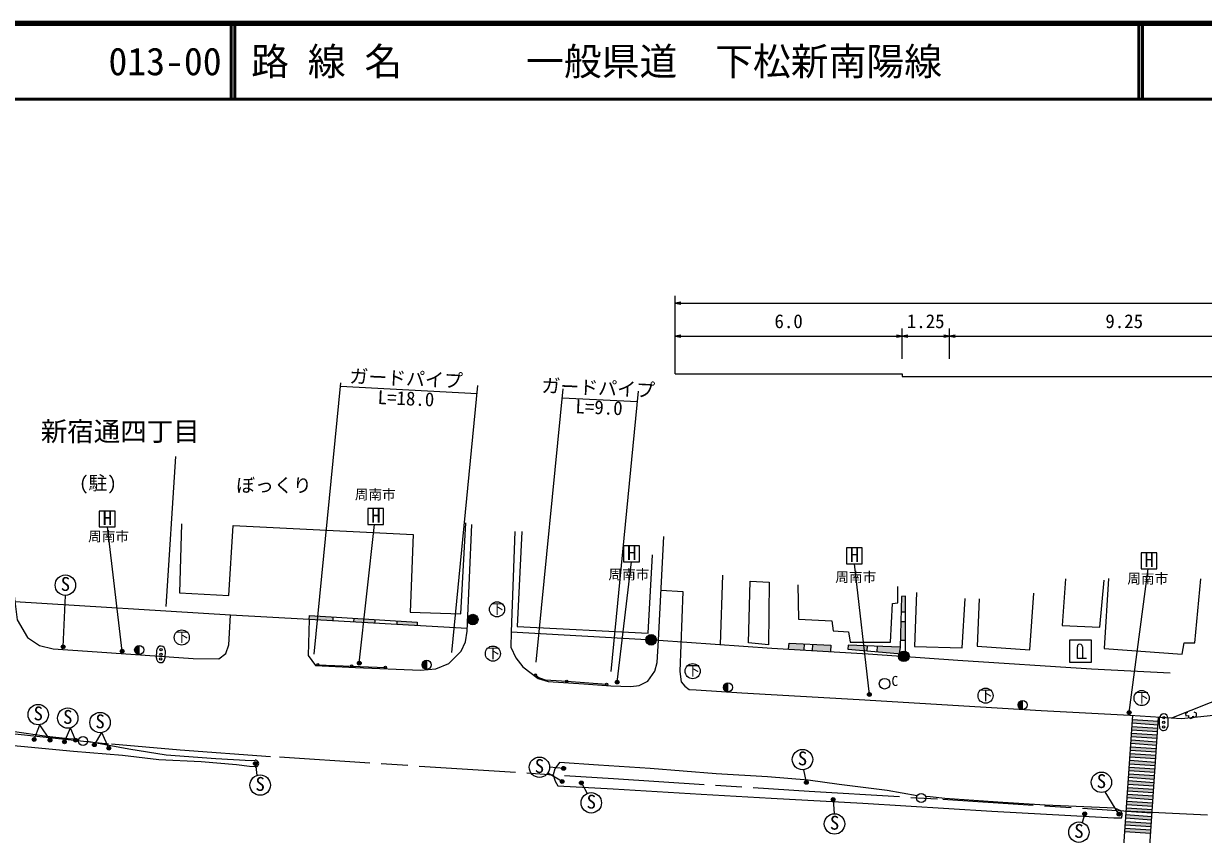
# Model space of a CAD drawing. Units: millimetres at full size, sheet at 1:1000, with parts at other scales. Extents: x 40000 to 680000, y 20000 to 380000.
# Drawn here: x 150302 to 306292, y 272760 to 380000 of the extents above; entities that cross this region are included whole.
import ezdxf
from ezdxf.enums import TextEntityAlignment as Align

# ---------------------------------------------------------------- set-up
doc = ezdxf.new("R2010")
doc.units = ezdxf.units.MM
doc.header["$LTSCALE"] = 1000
doc.linetypes.add('CHAIN', pattern=[18.5, 12, -1.5, 3.5, -1.5])
for name, color, linetype, lineweight in [('M-BGD', 7, 'Continuous', 25), ('M-BGD-EXST', 7, 'Continuous', 25), ('M-BMK', 2, 'CHAIN', 13), ('M-BMK-SRVR', 3, 'Continuous', 25), ('M-STR-HTXT', 7, 'Continuous', 13), ('M-STR-STRC', 7, 'Continuous', 25), ('M-TTL', 2, 'Continuous', 140), ('M-TTL-LINE', 7, 'Continuous', 50)]:
    doc.layers.add(name, color=color, linetype=linetype, lineweight=lineweight)
doc.layers.add('M-BMK-HTXT', color=7, linetype='Continuous')
doc.layers.add('M-TTL-TXT', color=7, linetype='Continuous')
doc.styles.add('ＭＳ ゴシック', font='')
doc.styles.get('ＭＳ ゴシック').set_extended_font_data('MS Gothic')

# ---------------------------------------------------------------- blocks, each defined once
blk = doc.blocks.new('open_arrow')
at = {"color": 0, "linetype": 'Continuous', "lineweight": -2}
blk.add_lwpolyline([(7.5, 1.25), (0, 0), (7.5, -1.25)], dxfattribs=at)

msp = doc.modelspace()

# ---------------------------------------------------------------- hatches: boundary and pattern name
at = {"layer": 'M-BGD'}
for points in [[(266900, 302211), (266900, 304274), (266367, 304235), (266316, 302211)], [(191185, 300994), (191203, 301511), (188111, 301703), (188064, 301172)], [(196699, 300678), (196783, 301166), (193974, 301340), (193921, 300837)], [(208988, 301177, 1), (210388, 301177, 1)], [(202333, 300356), (202338, 300823), (199651, 300989), (199661, 300509)], [(266900, 298465), (266900, 300911), (266282, 300911), (266220, 298465)], [(232566, 298500, 1), (233966, 298500, 1)], [(253446, 297158), (253494, 297948), (251525, 298048), (251455, 297278)], [(165585, 297751, 0.41421), (164985, 297151, 0.41421), (165585, 296551)], [(256991, 296945), (257021, 297770), (254594, 297893), (254546, 297092)], [(261777, 297049), (261834, 297704), (259310, 297811), (259291, 297267)], [(266086, 296670), (266196, 297519), (263166, 297647), (263103, 296932)], [(265985, 296309, 1), (267385, 296309, 1)], [(203599, 295791, 0.41421), (202999, 295191, 0.41421), (203599, 294591)], [(243423, 292809, 0.41421), (242823, 292209, 0.41421), (243423, 291609)], [(282395, 290488, 0.41421), (281795, 289888, 0.41421), (282395, 289288)]]:
    msp.add_hatch(color=256, dxfattribs=at).paths.add_polyline_path(points)
at = {"layer": 'M-BGD-EXST'}
for points in [[(155778, 297574, 1), (155278, 297574, 1)], [(163587, 296993, 1), (163087, 296993, 1)], [(194938, 295410, 1), (194438, 295410, 1)], [(229028, 292907, 1), (228528, 292907, 1)], [(262373, 291269, 1), (261873, 291269, 1)], [(296719, 288869, 1), (296219, 288869, 1)], [(151943, 285317, 1), (151443, 285317, 1)], [(154051, 285230, 1), (153551, 285230, 1)], [(157404, 285217, 1), (156904, 285217, 1)], [(155950, 285003, 1), (155450, 285003, 1)], [(159910, 284620, 1), (159410, 284620, 1)], [(161827, 284167, 1), (161327, 284167, 1)], [(181198, 282126, 1), (180698, 282126, 1)], [(221950, 281497, 1), (221450, 281497, 1)], [(221766, 279752, 1), (221266, 279752, 1)], [(224301, 279569, 1), (223801, 279569, 1)], [(254046, 279636, 1), (253546, 279636, 1)], [(257588, 277386, 1), (257088, 277386, 1)], [(290846, 275493, 1), (290346, 275493, 1)], [(295373, 275426, 1), (294873, 275426, 1)]]:
    msp.add_hatch(color=256, dxfattribs=at).paths.add_polyline_path(points)
at = {"layer": 'M-STR-STRC'}
for points in [[(300262, 286822), (296853, 287054), (296822, 286605), (300231, 286373)], [(300323, 287720), (296914, 287952), (296884, 287503), (300293, 287271)], [(300201, 285924), (296792, 286156), (296761, 285707), (300170, 285475)], [(300078, 284128), (296669, 284361), (296639, 283912), (300048, 283679)], [(300140, 285026), (296731, 285258), (296700, 284810), (300109, 284577)], [(299956, 282332), (296547, 282565), (296516, 282116), (299925, 281883)], [(300017, 283230), (296608, 283463), (296578, 283014), (299987, 282781)], [(299895, 281434), (296486, 281667), (296455, 281218), (299864, 280985)], [(299772, 279639), (296363, 279871), (296333, 279422), (299742, 279190)], [(299834, 280537), (296424, 280769), (296394, 280320), (299803, 280088)], [(299650, 277843), (296241, 278075), (296210, 277626), (299619, 277394)], [(299711, 278741), (296302, 278973), (296271, 278524), (299680, 278292)], [(299527, 276047), (296118, 276279), (296088, 275830), (299497, 275598)], [(299589, 276945), (296180, 277177), (296149, 276728), (299558, 276496)], [(299466, 275149), (296057, 275381), (296027, 274932), (299436, 274700)], [(299344, 273353), (295935, 273586), (295904, 273137), (299313, 272904)], [(299405, 274251), (295996, 274483), (295965, 274035), (299374, 273802)]]:
    msp.add_hatch(color=256, dxfattribs=at).paths.add_polyline_path(points)

# ---------------------------------------------------------------- linework, layer by layer
at = {"layer": 'M-BGD'}
for p, q in [((236455, 333668), (236455, 336291)), ((169139, 302910), (170432, 322755)), ((242717, 307061), (242400, 297883)), ((191203, 301511), (191185, 300994)), ((193974, 301340), (193921, 300837)), ((196783, 301166), (196699, 300678)), ((266316, 302211), (266900, 302211)), ((199651, 300989), (199661, 300509)), ((214772, 299534), (234236, 298446)), ((266282, 300911), (266900, 300911)), ((253494, 297948), (253446, 297158)), ((266220, 298465), (266900, 298465)), ((291509, 298430), (288609, 298430)), ((288609, 298430), (288609, 295530)), ((291509, 295530), (291509, 298430)), ((165585, 296551), (165585, 297751)), ((254594, 297893), (254546, 297092)), ((261834, 297704), (261777, 297049)), ((263166, 297647), (263103, 296932)), ((266196, 297519), (266086, 296670)), ((289629, 296021), (289629, 297581)), ((290285, 297581), (290285, 296021)), ((189204, 295202), (198145, 294852)), ((203599, 294591), (203599, 295791)), ((288609, 295530), (291509, 295530)), ((290836, 296021), (289629, 296021)), ((243423, 291609), (243423, 292809)), ((302139, 288170), (311715, 292023)), ((282395, 289288), (282395, 290488))]:
    msp.add_line(p, q, dxfattribs=at)
for points in [[(236455, 333668), (266455, 333668), (266455, 333322), (318955, 333322), (318955, 333668), (331955, 333668), (331955, 333323), (384455, 333323), (384455, 333668), (414455, 333668)], [(147513, 317345), (148455, 308871), (148989, 304652), (149434, 301147), (150803, 298802), (152414, 297736), (154201, 297324), (158754, 297001), (172718, 296038), (176097, 295962), (177054, 296701), (177450, 297834), (177658, 301768)], [(171165, 313848), (170899, 304691), (177455, 304343), (178008, 313622), (201805, 312423), (201420, 302159), (208129, 301936), (208792, 313959)], [(188064, 301172), (187928, 296414), (188912, 295097), (194172, 294834), (202796, 294502), (204785, 294673), (206528, 295355), (208173, 297012), (208747, 298245), (208931, 299647), (209544, 313731)], [(215251, 312805), (214772, 299534), (214729, 297540), (215391, 296103), (216299, 294904), (218337, 293378), (219660, 292973), (224388, 292672), (227925, 292390), (230584, 292310), (231674, 292440), (232824, 293020), (233765, 294341), (234075, 295480), (234236, 298446), (234973, 312146)], [(216163, 312823), (215552, 300240), (232874, 299385), (233454, 309738)], [(234593, 305082), (237473, 304890), (237055, 294323), (237257, 292932), (237747, 292356), (238280, 291947), (239212, 291882), (245278, 291484), (260757, 290587), (284851, 289129), (296543, 288538), (303407, 288086), (307644, 288540), (310464, 289922), (311715, 292023), (312167, 296809), (312658, 307444)], [(252690, 305753), (252773, 301214), (257175, 300992), (257341, 299664), (259363, 299553), (259584, 298169), (264928, 298197), (265204, 303290), (265897, 303400), (265869, 305532)], [(288080, 306582), (287639, 300408), (292602, 300188), (293172, 306399)], [(293742, 306601), (293172, 297358), (303486, 296595), (303727, 298114), (305154, 298096), (305970, 306548)], [(268354, 304734), (268108, 297629), (274402, 297441), (274794, 303966)], [(276628, 303908), (276382, 297659), (283343, 297181), (283865, 304662)], [(208945, 299977), (188064, 301172), (177658, 301768), (149134, 303510)], [(188064, 301172), (188111, 301703), (202338, 300823), (202333, 300356)], [(234236, 298446), (249250, 297410), (261974, 296645), (273808, 295801), (291481, 294680), (301880, 294134)], [(251455, 297278), (251525, 298048), (257021, 297770), (256991, 296945)], [(227385, 292609), (222110, 292999), (219298, 293163), (218335, 293498), (217980, 293832)], [(90963, 293050), (96925, 292279), (102207, 291713), (108953, 290926), (115228, 290238), (122265, 289451), (132228, 288400), (139772, 287542), (149101, 286390), (153353, 285734), (156202, 285448), (157606, 285340)], [(180938, 281685), (180162, 281764), (178468, 281973), (173788, 282351), (168174, 282645), (163372, 283210), (156915, 283745), (149933, 284372), (143363, 284988), (137378, 285636), (133875, 286231), (128111, 287131), (119449, 288409), (113761, 289206), (105099, 290127), (97962, 290932), (94602, 291273), (91235, 291592)], [(304180, 288868), (303943, 288732), (303985, 288461), (304341, 288470), (304316, 288207), (304629, 288080), (304909, 288224), (304909, 288402), (305045, 288216), (305359, 288419), (305392, 288809), (305087, 288910)], [(158761, 285112), (164210, 284074), (169138, 283293), (175719, 282820), (180388, 282544), (180907, 282566)], [(221167, 282284), (220535, 281441), (220314, 280656), (220573, 279794), (220937, 279200), (228259, 278798), (239895, 278083), (249151, 277571), (261267, 276879), (278328, 275856), (288757, 275283), (294467, 274960), (295461, 274945), (295601, 275426), (295382, 275893), (294591, 276234), (285350, 276648), (279792, 276993), (272116, 277498), (270153, 277728), (269542, 277777)], [(268450, 277872), (264478, 278575), (258134, 279360), (254041, 279939), (248648, 280373), (241849, 280786), (233147, 281489), (226326, 281923), (221167, 282284)]]:
    msp.add_lwpolyline(points, dxfattribs=at)
for points in [[(246348, 306266), (248894, 306124), (248787, 297831), (246135, 298080)], [(259310, 297811), (259291, 297267), (266900, 296599), (266900, 304274), (266367, 304235), (266196, 297519)]]:
    msp.add_lwpolyline(points, close=True, dxfattribs=at)
for centre, radius in [((209688, 301177), 700), ((233266, 298500), 700), ((165585, 297151), 600), ((266685, 296309), 700), ((189204, 295202), 150), ((193675, 295027), 150), ((198145, 294852), 150), ((203599, 295191), 600), ((217980, 293832), 150), ((222110, 292999), 150), ((227385, 292609), 150), ((243423, 292209), 600), ((282395, 289888), 600)]:
    msp.add_circle(centre, radius, dxfattribs=at)
for centre, radius, start, end in [((289957, 297611), 329, 354.674, 185.326), ((180948, 282126), 441, 268.74112, 95.35149)]:
    msp.add_arc(centre, radius, start, end, dxfattribs=at)
at = {"layer": 'M-BGD-EXST'}
for p, q in [((162403, 315525), (160303, 315525)), ((160303, 315525), (160303, 313425)), ((162403, 313425), (162403, 315525)), ((197908, 315846), (195808, 315846)), ((195808, 315846), (195808, 313746)), ((197908, 313746), (197908, 315846)), ((194688, 295410), (196707, 313746)), ((195808, 313746), (197908, 313746)), ((160303, 313425), (162403, 313425)), ((163337, 296993), (161383, 313425)), ((231727, 310927), (229627, 310927)), ((229627, 310927), (229627, 308827)), ((231727, 308827), (231727, 310927)), ((261184, 310650), (259084, 310650)), ((259084, 310650), (259084, 308550)), ((261184, 308550), (261184, 310650)), ((300152, 310002), (298052, 310002)), ((298052, 310002), (298052, 307902)), ((300152, 307902), (300152, 310002)), ((228778, 292907), (230689, 308827)), ((229627, 308827), (231727, 308827)), ((259084, 308550), (261184, 308550)), ((262123, 291269), (260169, 308550)), ((296469, 288869), (299004, 307902)), ((298052, 307902), (300152, 307902)), ((155528, 297574), (155835, 304375)), ((151693, 285317), (152461, 287274)), ((153801, 285230), (152461, 287274)), ((155700, 285003), (156498, 286840)), ((157154, 285217), (156498, 286840)), ((159660, 284620), (160638, 286226)), ((161577, 284167), (160638, 286226)), ((180948, 282126), (181157, 280562)), ((221516, 279752), (219611, 280875)), ((221700, 281497), (219851, 281640)), ((253796, 279636), (253466, 281318)), ((224051, 279569), (224816, 278170)), ((295123, 275426), (293319, 278400)), ((257338, 277386), (257469, 275493)), ((290596, 275493), (290247, 274345))]:
    msp.add_line(p, q, dxfattribs=at)
for centre, radius in [((155824, 305725), 1350), ((212900, 302527), 1000), ((171212, 298801), 1000), ((155528, 297574), 250), ((163337, 296993), 250), ((212351, 296671), 1000), ((194688, 295410), 250), ((238764, 294358), 1000), ((264140, 292692), 700), ((228778, 292907), 250), ((277490, 291109), 1000), ((298123, 290793), 1000), ((262123, 291269), 250), ((152235, 288605), 1350), ((156140, 288142), 1350), ((160410, 287556), 1350), ((296469, 288869), 250), ((151693, 285317), 250), ((153801, 285230), 250), ((157154, 285217), 250), ((155700, 285003), 250), ((159660, 284620), 250), ((161577, 284167), 250), ((253283, 282656), 1350), ((180948, 282126), 250), ((218501, 281643), 1350), ((221700, 281497), 250), ((292808, 279649), 1350), ((181578, 279279), 1350), ((221516, 279752), 250), ((224051, 279569), 250), ((253796, 279636), 250), ((225358, 276934), 1350), ((257338, 277386), 250), ((257519, 274144), 1350), ((290596, 275493), 250), ((295123, 275426), 250), ((289831, 273061), 1350)]:
    msp.add_circle(centre, radius, dxfattribs=at)
at = {"layer": 'M-BMK'}
msp.add_lwpolyline([(67790, 294174), (74966, 293663), (100148, 291274), (130574, 288031), (149589, 286006), (161938, 284718), (170994, 283927), (184126, 283005), (203347, 281757), (228297, 280138), (254153, 278475), (271828, 277410), (294840, 275918), (315173, 274977)], dxfattribs=at)
at = {"layer": 'M-BMK-SRVR'}
for centre in [(158161, 285112), (268975, 277582)]:
    msp.add_circle(centre, 600, dxfattribs=at)
at = {"layer": 'M-STR-HTXT'}
for p, q in [((236455, 335668), (236455, 344014)), ((236455, 343014), (414455, 343014)), ((236455, 338668), (266455, 338668)), ((266455, 335668), (266455, 339668)), ((266455, 335668), (266455, 339668)), ((266455, 338668), (272705, 338668)), ((272705, 335668), (272705, 339668)), ((272705, 335668), (272705, 339668)), ((272705, 338668), (318955, 338668)), ((188734, 296617), (192234, 332506)), ((192189, 332045), (210275, 331083)), ((206901, 296806), (210381, 332153)), ((218091, 295543), (221631, 331687)), ((227973, 294320), (231616, 331368)), ((221516, 330520), (231484, 330028))]:
    msp.add_line(p, q, dxfattribs=at)
at = {"layer": 'M-STR-STRC'}
for p, q in [((167874, 296058), (167927, 297157)), ((169026, 297104), (168973, 296005)), ((295317, 264526), (296952, 288511)), ((296853, 287054), (300262, 286822)), ((296884, 287503), (300293, 287271)), ((296914, 287952), (300323, 287720)), ((298727, 264298), (300362, 288287)), ((300467, 287059), (300500, 288159)), ((301600, 288126), (301567, 287026)), ((296761, 285707), (300170, 285475)), ((296792, 286156), (300201, 285924)), ((296822, 286605), (300231, 286373)), ((296639, 283912), (300048, 283679)), ((296669, 284361), (300078, 284128)), ((296700, 284810), (300109, 284577)), ((296731, 285258), (300140, 285026)), ((296547, 282565), (299956, 282332)), ((296578, 283014), (299987, 282781)), ((296608, 283463), (300017, 283230)), ((296455, 281218), (299864, 280985)), ((296486, 281667), (299895, 281434)), ((296516, 282116), (299925, 281883)), ((296333, 279422), (299742, 279190)), ((296363, 279871), (299772, 279639)), ((296394, 280320), (299803, 280088)), ((296424, 280769), (299834, 280537)), ((296241, 278075), (299650, 277843)), ((296271, 278524), (299680, 278292)), ((296302, 278973), (299711, 278741)), ((296118, 276279), (299527, 276047)), ((296149, 276728), (299558, 276496)), ((296180, 277177), (299589, 276945)), ((296210, 277626), (299619, 277394)), ((296027, 274932), (299436, 274700)), ((296057, 275381), (299466, 275149)), ((296088, 275830), (299497, 275598)), ((295904, 273137), (299313, 272904)), ((295935, 273586), (299344, 273353)), ((295965, 274035), (299374, 273802)), ((295996, 274483), (299405, 274251))]:
    msp.add_line(p, q, dxfattribs=at)
for centre in [(168456, 296585), (168486, 297204), (168426, 295966), (301021, 286977), (301039, 287597), (301058, 288216)]:
    msp.add_circle(centre, 150, dxfattribs=at)
for centre, start, end in [((168476, 297130), 87.24684, 177.24684), ((168476, 297130), 357.24684, 87.24684), ((168423, 296032), 177.24684, 267.24684), ((168423, 296032), 267.24684, 357.24684), ((301050, 288142), 88.28121, 178.28121), ((301050, 288142), 358.28121, 88.28121), ((301017, 287043), 178.28121, 268.28121), ((301017, 287043), 268.28121, 358.28121)]:
    msp.add_arc(centre, 550, start, end, dxfattribs=at)
at = {"layer": 'M-TTL'}
msp.add_line((680000, 380000), (40000, 380000), dxfattribs=at)
at = {"layer": 'M-TTL-LINE'}
for p, q in [((177750, 380000), (177750, 370000)), ((178250, 380000), (178250, 370000)), ((297750, 380000), (297750, 370000)), ((298250, 380000), (298250, 370000)), ((40000, 370000), (680000, 370000))]:
    msp.add_line(p, q, dxfattribs=at)

# ---------------------------------------------------------------- block references
at = {"layer": 'M-STR-HTXT', "xscale": 100, "yscale": 100}
for p in [(236455, 343014), (236455, 338668), (266455, 338668), (272705, 338668)]:
    msp.add_blockref('open_arrow', p, dxfattribs=at)
at = {"layer": 'M-STR-HTXT', "xscale": 100, "yscale": 100, "rotation": 180}
for p in [(266455, 338668), (272705, 338668)]:
    msp.add_blockref('open_arrow', p, dxfattribs=at)

# ---------------------------------------------------------------- texts
at = {"layer": 'M-BGD-EXST', "style": 'ＭＳ ゴシック'}
for s, height, p in [('周南市', 1320, (194097, 316668)), ('H', 1833, (160755, 313117)), ('H', 1833, (196261, 313438)), ('周南市', 1320, (158840, 311124)), ('H', 1833, (230080, 308519)), ('H', 1833, (259537, 308242)), ('H', 1833, (298504, 307593)), ('周南市', 1320, (227633, 306100)), ('周南市', 1320, (257627, 305746)), ('周南市', 1320, (296234, 305539)), ('下', 1320, (212048, 301540)), ('下', 1320, (170359, 297813)), ('下', 1320, (211499, 295684)), ('下', 1320, (237911, 293371)), ('C', 1320, (265044, 292000)), ('下', 1320, (276637, 290122)), ('下', 1320, (297271, 289806))]:
    msp.add_text(s, height=height, dxfattribs=at).set_placement(p, align=Align.BOTTOM_LEFT)
for p in [(155169, 304433), (151580, 287313), (155484, 286849), (159755, 286264), (217846, 280351), (252627, 281363), (180923, 277987), (292153, 278357), (224703, 275641), (256864, 272852), (289176, 271768)]:
    msp.add_text('S', height=1833, rotation=358.508, dxfattribs=at).set_placement(p, align=Align.BOTTOM_LEFT)
at = {"layer": 'M-BMK-HTXT', "style": 'ＭＳ ゴシック'}
for s, height, p in [('新宿通四丁目', 2566, (152576, 324012)), ('(駐)', 1833, (157633, 317769)), ('ぼっくり', 1833, (178401, 317480))]:
    msp.add_text(s, height=height, dxfattribs=at).set_placement(p, align=Align.BOTTOM_LEFT)
at = {"layer": 'M-STR-HTXT', "style": 'ＭＳ ゴシック'}
for s, p in [('6.0', (249580, 339168)), ('1.25', (267080, 339168)), ('9.25', (293330, 339168))]:
    msp.add_text(s, height=1833, dxfattribs=at).set_placement(p, align=Align.BOTTOM_LEFT)
for s, p in [('ガードパイプ', (193320, 331933)), ('ガードパイプ', (218722, 330690)), ('L=18.0', (197060, 329137)), ('L=9.0', (223212, 327918))]:
    msp.add_text(s, height=1833, rotation=357.51, dxfattribs=at).set_placement(p, align=Align.BOTTOM_LEFT)
at = {"layer": 'M-TTL-TXT', "style": 'ＭＳ ゴシック'}
for s, p in [('013-00', (161521, 375000)), ('路 線 名', (180380, 375000)), ('一般県道\u3000下松新南陽線', (216734, 375000))]:
    msp.add_text(s, height=3666, dxfattribs=at).set_placement(p, align=Align.MIDDLE_LEFT)

doc.saveas('drawing.dxf')
